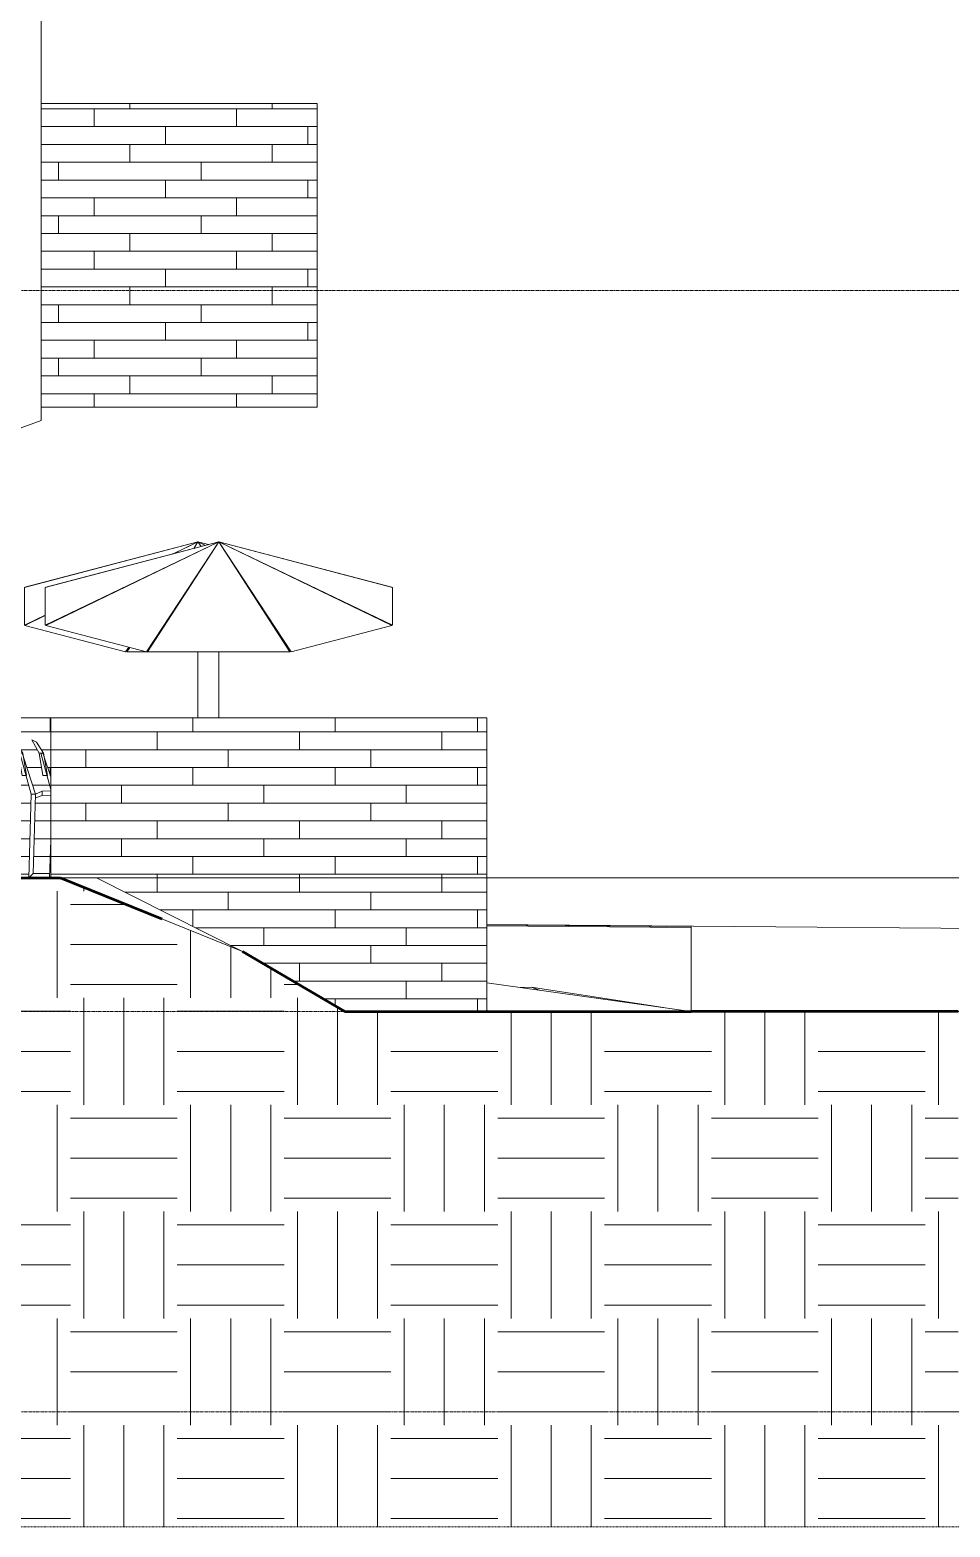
# Model space of a CAD drawing. Header units: inches. Extents: x -4169 to 1533, y -251 to 585.
# Drawn here: x 1070.9 to 1277.6, y -145.9 to 190.5 of the extents above; entities that cross this region are included whole.
import ezdxf

# ---------------------------------------------------------------- set-up
doc = ezdxf.new("R2010")
doc.units = ezdxf.units.IN
doc.header["$MEASUREMENT"] = 0
doc.linetypes.add('Aligning Line 1_8_', pattern=[0.25, 0.125, -0.125])
doc.linetypes.add('Grid Line 1_2_', pattern=[0.875, 0.5, -0.125, 0.125, -0.125])
for name, color, linetype, lineweight in [('0-4', 10, 'Continuous', 5), ('A-FLOR-LEVL-1', 51, 'Grid Line 1_2_', 9), ('A-GENM', 5, 'Continuous', 9), ('A-WALL', 113, 'Continuous', 13), ('A-WALL-PATT-1', 111, 'Continuous', 9), ('C-TOPO', 7, 'Continuous', 9), ('C-TOPO-1', 250, 'Continuous', 50), ('G-ANNO-SYMB', 111, 'Aligning Line 1_8_', 9), ('G-ANNO-SYMB-1', 147, 'Aligning Line 1_8_', 9), ('G-IMPT', 8, 'Continuous', 9), ('L-SITE', 91, 'Continuous', 9)]:
    doc.layers.add(name, color=color, linetype=linetype, lineweight=lineweight)
pattern_1 = [(0, (0, 0), (24, 24), [24, -24]), (0, (0, 9), (24, 24), [24, -24]), (0, (0, 18), (24, 24), [24, -24]), (90, (3, 21), (-24, 24), [24, -24]), (90, (12, 21), (-24, 24), [24, -24]), (90, (21, 21), (-24, 24), [24, -24])]
pattern_2 = [(0, (1171.4788, 0.8), (0, 4), []), (90, (1171.479, 0.8), (-8, 8), [4, -28]), (90, (1187.479, 4.8), (-8, 8), [4, -28])]

# ---------------------------------------------------------------- blocks, each defined once
blk = doc.blocks.new('CTR - 2nd Phase_rvt-2-BUILDING ELEVATION - SOUTH')
at = {"layer": 'A-FLOR-LEVL-1'}
for p, q in [((9609.49, 132), (12558.48, 132)), ((9609.49, 0), (12558.48, 0)), ((9609.49, -30), (12558.48, -30)), ((9609.49, -120), (12558.48, -120))]:
    blk.add_line(p, q, dxfattribs=at)
blk = doc.blocks.new('CTR  - Topography_rvt-2-BUILDING ELEVATION - SOUTH')
at = {"layer": 'C-TOPO'}
h = blk.add_hatch(dxfattribs=at)
h.set_pattern_fill('FP_47', color=256, style=0, pattern_type=2)
h.set_pattern_definition(pattern_1)
h.paths.add_polyline_path([(12087.19, -145.87), (12268.59, -145.87), (12268.59, -30), (12190.76, -30), (12167.82, -16.52), (12126.91, 0), (12088.59, 0), (12088.59, -16), (12087.19, -16), (12087.19, -126)], flags=0)
h = blk.add_hatch(dxfattribs=at)
h.set_pattern_fill('FP_47', color=256, style=0, pattern_type=2)
h.set_pattern_definition(pattern_1)
h.paths.add_polyline_path([(12287.97, -145.87), (12328.59, -145.87), (12328.59, -30), (12268.59, -30), (12268.59, -145.87)], flags=0)
at = {"layer": 'A-FLOR-LEVL-1'}
for p, q in [((9609.49, 0), (12558.48, 0)), ((9609.49, -120), (12558.48, -120))]:
    blk.add_line(p, q, dxfattribs=at)
at = {"layer": 'C-TOPO'}
for p, q in [((12097.67, 0), (12126.91, 0)), ((12167.82, -16.52), (12126.91, 0)), ((12134.98, 0), (12126.91, 0)), ((12134.88, 0), (12134.98, 0)), ((12134.98, 0), (12167.82, -16.52)), ((12389.19, -11.83), (12222.71, -10.5)), ((12240.3, -10.71), (12222.71, -10.56)), ((12240.3, -10.71), (12222.71, -10.56)), ((12268.59, -11.13), (12222.71, -10.77)), ((12240.3, -10.71), (12268.59, -10.96)), ((12268.59, -10.96), (12240.3, -10.71)), ((12268.59, -11.13), (12262.94, -11.09)), ((12268.59, -11.13), (12268.59, -10.96)), ((12268.59, -10.96), (12268.59, -11.13)), ((12268.59, -28.31), (12268.59, -11.13)), ((12268.59, -28.31), (12268.59, -11.13)), ((12190.76, -30), (12167.82, -16.52)), ((12268.59, -30), (12222.71, -23.59)), ((12232.62, -24.53), (12230.26, -24.64)), ((12232.62, -24.53), (12234.75, -25.27)), ((12234.75, -25.27), (12232.62, -24.53)), ((12262.37, -29.13), (12232.62, -24.53)), ((12190.63, -30), (12190.76, -30)), ((12190.76, -30), (12235.95, -30)), ((12222.71, -29.75), (12223.39, -30)), ((12235.95, -30), (12251.67, -30)), ((12251.67, -30), (12258.3, -30)), ((12258.3, -30), (12268.59, -30)), ((12268.59, -28.4), (12268.59, -28.31)), ((12268.59, -28.31), (12268.59, -28.4)), ((12268.59, -28.47), (12268.59, -28.4)), ((12268.59, -28.47), (12268.59, -28.4)), ((12268.59, -30), (12268.59, -28.47)), ((12268.59, -30), (12268.59, -28.47)), ((12323.78, -30), (12268.59, -30)), ((12324.92, -30), (12323.78, -30)), ((12328.59, -30), (12324.92, -30))]:
    blk.add_line(p, q, dxfattribs=at)
at = {"layer": 'C-TOPO-1'}
for p, q in [((12097.67, 0), (12126.91, 0)), ((12126.91, 0), (12149.7, -9.2)), ((12167.82, -16.52), (12190.76, -30)), ((12190.76, -30), (12235.95, -30)), ((12235.95, -30), (12251.67, -30)), ((12251.67, -30), (12258.3, -30)), ((12258.3, -30), (12268.59, -30)), ((12323.78, -30), (12268.59, -30)), ((12324.92, -30), (12323.78, -30)), ((12328.59, -30), (12324.92, -30))]:
    blk.add_line(p, q, dxfattribs=at)
at = {"layer": 'G-ANNO-SYMB-1'}
blk.add_line((9742.88, 0), (12461.78, 0), dxfattribs=at)
blk = doc.blocks.new('CTR - 1st Phase - Common Walls_rvt-2-BUILDING ELEVATION - SOUTH')
at = {"layer": 'A-FLOR-LEVL-1'}
for p, q in [((9609.49, 132), (12558.48, 132)), ((9609.49, 0), (12558.48, 0)), ((9609.49, -30), (12558.48, -30)), ((9609.49, -120), (12558.48, -120))]:
    blk.add_line(p, q, dxfattribs=at)
at = {"layer": 'G-ANNO-SYMB-1'}
blk.add_line((9706.24, 0), (12461.78, 0), dxfattribs=at)
blk = doc.blocks.new('Outdoor Table01 - 02ZUTB01_dwg-1294291-BUILDING ELEVATION - SOUTH')
at = {"layer": 'G-IMPT'}
for p, q in [((12162.46, 75.5), (12123.46, 56.82)), ((12162.46, 75.5), (12123.46, 65.24)), ((12162.46, 75.5), (12123.57, 65.31)), ((12162.46, 75.5), (12123.57, 56.75)), ((12162.46, 75.5), (12146.2, 71.26)), ((12162.46, 75.5), (12146.2, 50.8)), ((12162.46, 75.5), (12146.46, 50.77)), ((12201.46, 65.24), (12162.46, 75.5)), ((12162.46, 75.5), (12201.46, 56.82)), ((12162.46, 75.5), (12178.46, 50.77)), ((12162.46, 75.5), (12178.73, 71.26)), ((12162.46, 75.5), (12201.36, 65.31)), ((12162.46, 75.5), (12201.36, 56.75)), ((12162.46, 75.5), (12178.73, 50.8)), ((12123.57, 65.31), (12146.2, 71.26)), ((12153.68, 71.29), (12153.73, 71.29)), ((12159.69, 71.29), (12159.74, 71.29)), ((12165.19, 71.29), (12165.24, 71.29)), ((12171.2, 71.29), (12171.25, 71.29)), ((12178.73, 71.26), (12201.36, 65.31)), ((12123.46, 56.82), (12123.46, 65.24)), ((12201.46, 65.24), (12201.46, 56.82)), ((12146.2, 50.8), (12123.57, 56.75)), ((12201.36, 56.75), (12178.73, 50.8)), ((12178.46, 50.77), (12146.46, 50.77)), ((12162.46, 49.5), (12162.46, 50.77)), ((12162.46, 49.5), (12162.46, 50.77)), ((12162.46, 36), (12162.46, 49.5)), ((12162.46, 36), (12162.46, 49.5)), ((12121.48, 30.5), (12120.48, 31)), ((12120.48, 31), (12122.09, 28)), ((12121.48, 30.5), (12123.09, 28)), ((12122.09, 28), (12122.96, 23)), ((12122.09, 28), (12122.46, 28)), ((12124.69, 19.84), (12122.46, 28)), ((12122.96, 28), (12122.46, 28)), ((12123.22, 27.21), (12122.96, 28)), ((12122.96, 28), (12123.09, 28)), ((12123.09, 28), (12123.96, 23)), ((12124.69, 22.73), (12123.24, 27.15)), ((12122.96, 23), (12123.83, 23)), ((12123.9, 23), (12123.96, 23)), ((12124.46, 0), (12124.69, 8.48)), ((12124.69, 0.23), (12124.46, 0))]:
    blk.add_line(p, q, dxfattribs=at)
blk = doc.blocks.new('Outdoor Table01 - Outdoor Table01-1294297-BUILDING ELEVATION - SOUTH')
blk.add_blockref('Outdoor Table01 - 02ZUTB01_dwg-1294291-BUILDING ELEVATION - SOUTH', (0, 0))
blk = doc.blocks.new('Outdoor Table01 - 02ZUTB01_dwg-V24-BUILDING ELEVATION - SOUTH')
at = {"layer": 'G-IMPT'}
for p, q in [((12157.79, 75.5), (12118.79, 65.24)), ((12157.79, 75.5), (12118.9, 65.31)), ((12157.79, 75.5), (12141.53, 71.26)), ((12157.79, 75.5), (12152.21, 72.83)), ((12157.79, 75.5), (12152.29, 72.85)), ((12157.79, 75.5), (12156.82, 74.03)), ((12157.79, 75.5), (12156.84, 74.03)), ((12160.13, 74.88), (12157.79, 75.5)), ((12157.79, 75.5), (12159.45, 74.71)), ((12157.79, 75.5), (12158.47, 74.45)), ((12157.79, 75.5), (12160.14, 74.89)), ((12157.79, 75.5), (12160.13, 74.89)), ((12157.79, 75.5), (12159.44, 74.7)), ((12157.79, 75.5), (12158.48, 74.45)), ((12118.9, 65.31), (12141.53, 71.26)), ((12152.14, 72.79), (12152.09, 72.77)), ((12152.22, 72.82), (12152.17, 72.79)), ((12118.79, 56.82), (12118.79, 65.24)), ((12123.46, 59.06), (12118.79, 56.82)), ((12123.46, 58.95), (12118.9, 56.75)), ((12196.79, 59.06), (12196.79, 58.95)), ((12141.53, 50.8), (12118.9, 56.75)), ((12142.22, 51.84), (12141.53, 50.8)), ((12142.45, 51.78), (12141.79, 50.77)), ((12146.46, 50.77), (12141.79, 50.77)), ((12157.79, 49.5), (12157.79, 50.77)), ((12157.79, 49.5), (12157.79, 50.77)), ((12178.04, 51.84), (12177.81, 51.78)), ((12157.79, 36), (12157.79, 49.5)), ((12157.79, 36), (12157.79, 49.5)), ((12116.8, 30.5), (12115.8, 31)), ((12115.8, 31), (12117.42, 28)), ((12116.8, 30.5), (12118.42, 28)), ((12117.42, 28), (12118.29, 23)), ((12117.42, 28), (12117.79, 28)), ((12120.29, 18.83), (12117.79, 28)), ((12118.29, 28), (12117.79, 28)), ((12118.55, 27.21), (12118.29, 28)), ((12118.29, 28), (12118.42, 28)), ((12118.42, 28), (12119.29, 23)), ((12121.29, 18.83), (12118.57, 27.15)), ((12118.29, 23), (12119.15, 23)), ((12119.23, 23), (12119.29, 23)), ((12119.79, 0), (12120.29, 18.83)), ((12120.29, 18.83), (12121.29, 18.83)), ((12120.79, 1), (12121.29, 18.83)), ((12121.27, 17.98), (12122.79, 18.48)), ((12122.79, 19.48), (12121.29, 18.83)), ((12124.69, 19.56), (12122.79, 19.48)), ((12122.79, 18.48), (12122.79, 19.48)), ((12122.79, 18.48), (12124.69, 18.56)), ((12120.79, 1), (12119.79, 0)), ((12124.49, 1), (12120.79, 1))]:
    blk.add_line(p, q, dxfattribs=at)
blk = doc.blocks.new('Outdoor Table01 - Outdoor Table01-V25-BUILDING ELEVATION - SOUTH')
blk.add_blockref('Outdoor Table01 - 02ZUTB01_dwg-V24-BUILDING ELEVATION - SOUTH', (0, 0))
blk = doc.blocks.new('077123 - Manufactured Gutters and Downspouts - 077123 - Manufactured Gutters and Downspouts-1955134-BUILDING ELEVATION - SOUTH')
at = {"layer": 'A-GENM'}
for p, q in [((12122.56, 102.78), (12122.56, 353.15)), ((12092.69, 91.91), (12122.56, 102.78))]:
    blk.add_line(p, q, dxfattribs=at)

msp = doc.modelspace()

# ---------------------------------------------------------------- hatches: boundary and pattern name
at = {"layer": 'A-WALL-PATT-1'}
h = msp.add_hatch(dxfattribs=at)
h.set_pattern_fill('FP_37', color=256, style=0, pattern_type=2)
h.set_pattern_definition([(0, (1133.3538, 132.8), (0, 4), []), (90, (1133.354, 132.8), (-8, 8), [4, -28]), (90, (1149.354, 136.8), (-8, 8), [4, -28])])
h.paths.add_polyline_path([(1111.28, 105.75), (1135.48, 105.75), (1135.48, 174), (1073.45, 174), (1073.45, 105.75)], flags=0)
h = msp.add_hatch(dxfattribs=at)
h.set_pattern_fill('FP_50', color=256, style=0, pattern_type=2)
h.set_pattern_definition(pattern_2)
h.paths.add_polyline_path([(1046.7, 0), (1070.68, 0), (1071.18, 18.83), (1070.04, 23), (1069.18, 23), (1068.31, 28), (1066.69, 31), (1067.69, 30.5), (1069.31, 28), (1069.46, 27.15), (1072.18, 18.83), (1073.68, 19.48), (1075.58, 19.56), (1075.58, 19.84), (1074.72, 23), (1073.85, 23), (1072.98, 28), (1071.37, 31), (1072.37, 30.5), (1073.98, 28), (1074.13, 27.15), (1075.58, 22.73), (1075.58, 36), (1043.58, 36), (1043.58, 0)], flags=0)
h.paths.add_polyline_path([(1071.68, 1), (1075.38, 1), (1075.58, 8.48), (1075.58, 18.56), (1073.68, 18.48), (1072.16, 17.98), (1071.69, 1.31)], flags=0)
h = msp.add_hatch(dxfattribs=at)
h.set_pattern_fill('FP_50', color=256, style=0, pattern_type=2)
h.set_pattern_definition(pattern_2)
h.paths.add_polyline_path([(1143.57, -30), (1169.35, -30), (1169.35, 36), (1075.58, 36), (1075.58, 0), (1085.87, 0), (1118.71, -16.52), (1141.65, -30)], flags=0)
h = msp.add_hatch(dxfattribs=at)
h.set_pattern_fill('FP_50', color=256, style=0, pattern_type=2)
h.set_pattern_definition(pattern_2)
h.paths.add_polyline_path([(1173.6, -30), (1173.6, 36), (1169.35, 36), (1169.35, -30)], flags=0)

# ---------------------------------------------------------------- linework, layer by layer
at = {"layer": 'A-WALL'}
for p, q in [((1135.48, 174), (1073.45, 174)), ((1135.48, 105.75), (1135.48, 174)), ((1073.45, 105.75), (1135.48, 105.75)), ((1173.6, 36), (1043.58, 36)), ((1075.58, 36), (1075.58, 0)), ((1173.6, 36), (1173.6, -30))]:
    msp.add_line(p, q, dxfattribs=at)
at = {"layer": 'G-ANNO-SYMB'}
for p, q in [((-1342.87, 0), (1412.67, 0)), ((-1342.87, -145.84), (1412.67, -145.84))]:
    msp.add_line(p, q, dxfattribs=at)

# ---------------------------------------------------------------- block references
at = {"layer": '0-4'}
for name in ['CTR - 2nd Phase_rvt-2-BUILDING ELEVATION - SOUTH', 'CTR - 1st Phase - Common Walls_rvt-2-BUILDING ELEVATION - SOUTH', 'CTR  - Topography_rvt-2-BUILDING ELEVATION - SOUTH']:
    msp.add_blockref(name, (-11049.11, 0), dxfattribs=at)
at = {"layer": 'A-GENM'}
msp.add_blockref('077123 - Manufactured Gutters and Downspouts - 077123 - Manufactured Gutters and Downspouts-1955134-BUILDING ELEVATION - SOUTH', (-11049.11, 0), dxfattribs=at)
at = {"layer": 'L-SITE'}
for name in ['Outdoor Table01 - Outdoor Table01-V25-BUILDING ELEVATION - SOUTH', 'Outdoor Table01 - Outdoor Table01-1294297-BUILDING ELEVATION - SOUTH']:
    msp.add_blockref(name, (-11049.11, 0), dxfattribs=at)

doc.saveas('drawing.dxf')
